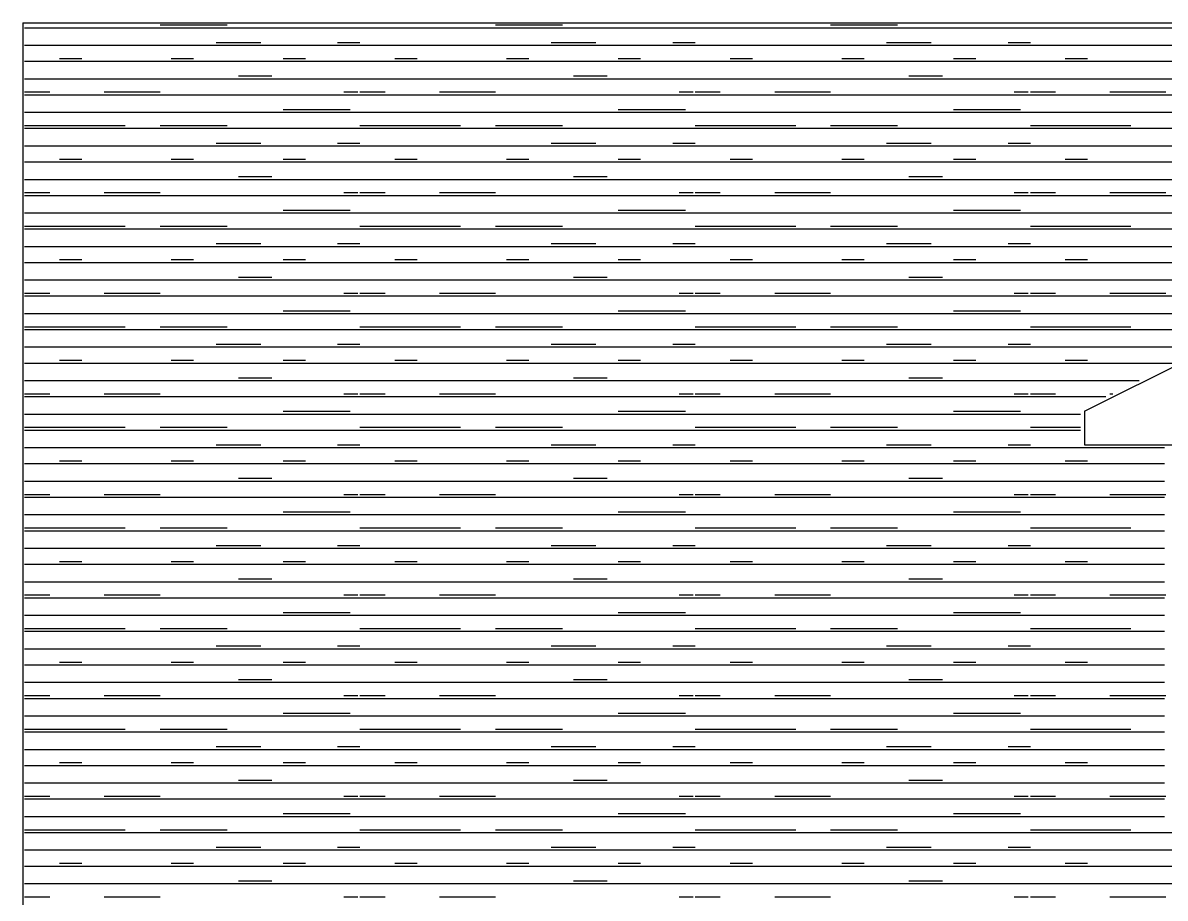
# Model space of a CAD drawing. Extents: x -51 to 454, y 1104 to 1419.
# Drawn here: x -51 to 153.4, y 1262.4 to 1419 of the extents above; entities that cross this region are included whole.
import ezdxf

# ---------------------------------------------------------------- set-up
doc = ezdxf.new("R2010")
doc.units = 0
doc.layers.add('LAYER_15', color=15, linetype='CONTINUOUS')
doc.layers.add('LAYER_2', color=2, linetype='CONTINUOUS')

msp = doc.modelspace()

# ---------------------------------------------------------------- linework, layer by layer
at = {"layer": 'LAYER_15'}
for p, q in [((-50.68, 1418.13), (9.32, 1418.13)), ((-26.43, 1418.63), (-14.43, 1418.63)), ((9.32, 1418.13), (69.32, 1418.13)), ((33.57, 1418.63), (45.57, 1418.63)), ((69.32, 1418.13), (129.32, 1418.13)), ((93.57, 1418.63), (105.57, 1418.63)), ((129.32, 1418.13), (189.32, 1418.13)), ((-50.68, 1415), (9.32, 1415)), ((-16.43, 1415.5), (-8.43, 1415.5)), ((5.32, 1415.5), (9.32, 1415.5)), ((9.32, 1415), (69.32, 1415)), ((43.57, 1415.5), (51.57, 1415.5)), ((65.32, 1415.5), (69.32, 1415.5)), ((69.32, 1415), (129.32, 1415)), ((103.57, 1415.5), (111.57, 1415.5)), ((125.32, 1415.5), (129.32, 1415.5)), ((129.32, 1415), (189.32, 1415)), ((-50.68, 1412.13), (9.32, 1412.13)), ((-44.43, 1412.63), (-40.43, 1412.63)), ((-24.43, 1412.63), (-20.43, 1412.63)), ((-4.43, 1412.63), (-0.43, 1412.63)), ((9.32, 1412.13), (69.32, 1412.13)), ((15.57, 1412.63), (19.57, 1412.63)), ((35.57, 1412.63), (39.57, 1412.63)), ((55.57, 1412.63), (59.57, 1412.63)), ((69.32, 1412.13), (129.32, 1412.13)), ((75.57, 1412.63), (79.57, 1412.63)), ((95.57, 1412.63), (99.57, 1412.63)), ((115.57, 1412.63), (119.57, 1412.63)), ((129.32, 1412.13), (189.32, 1412.13)), ((135.57, 1412.63), (139.57, 1412.63)), ((-50.68, 1409), (9.32, 1409)), ((-12.43, 1409.5), (-6.43, 1409.5)), ((9.32, 1409), (69.32, 1409)), ((47.57, 1409.5), (53.57, 1409.5)), ((69.32, 1409), (129.32, 1409)), ((107.57, 1409.5), (113.57, 1409.5)), ((129.32, 1409), (189.32, 1409)), ((-50.68, 1406.63), (-46.18, 1406.63)), ((-36.43, 1406.63), (-26.43, 1406.63)), ((6.45, 1406.63), (8.95, 1406.63)), ((9.32, 1406.63), (13.82, 1406.63)), ((23.57, 1406.63), (33.57, 1406.63)), ((66.45, 1406.63), (68.95, 1406.63)), ((69.32, 1406.63), (73.82, 1406.63)), ((83.57, 1406.63), (93.57, 1406.63)), ((126.45, 1406.63), (128.95, 1406.63)), ((129.32, 1406.63), (133.82, 1406.63)), ((143.57, 1406.63), (153.57, 1406.63)), ((-50.68, 1406.13), (9.32, 1406.13)), ((9.32, 1406.13), (69.32, 1406.13)), ((69.32, 1406.13), (129.32, 1406.13)), ((129.32, 1406.13), (189.32, 1406.13)), ((-50.68, 1403), (9.32, 1403)), ((-4.43, 1403.5), (7.57, 1403.5)), ((9.32, 1403), (69.32, 1403)), ((55.57, 1403.5), (67.57, 1403.5)), ((69.32, 1403), (129.32, 1403)), ((115.57, 1403.5), (127.57, 1403.5)), ((129.32, 1403), (189.32, 1403)), ((-50.68, 1400.63), (-32.68, 1400.63)), ((-26.43, 1400.63), (-14.43, 1400.63)), ((-26.43, 1400.63), (-14.43, 1400.63)), ((9.32, 1400.63), (27.32, 1400.63)), ((33.57, 1400.63), (45.57, 1400.63)), ((33.57, 1400.63), (45.57, 1400.63)), ((69.32, 1400.63), (87.32, 1400.63)), ((93.57, 1400.63), (105.57, 1400.63)), ((93.57, 1400.63), (105.57, 1400.63)), ((129.32, 1400.63), (147.32, 1400.63)), ((-50.68, 1400.13), (9.32, 1400.13)), ((9.32, 1400.13), (69.32, 1400.13)), ((69.32, 1400.13), (129.32, 1400.13)), ((129.32, 1400.13), (189.32, 1400.13)), ((-50.68, 1397), (9.32, 1397)), ((-16.43, 1397.5), (-8.43, 1397.5)), ((5.32, 1397.5), (9.32, 1397.5)), ((9.32, 1397), (69.32, 1397)), ((43.57, 1397.5), (51.57, 1397.5)), ((65.32, 1397.5), (69.32, 1397.5)), ((69.32, 1397), (129.32, 1397)), ((103.57, 1397.5), (111.57, 1397.5)), ((125.32, 1397.5), (129.32, 1397.5)), ((129.32, 1397), (189.32, 1397)), ((-44.43, 1394.63), (-40.43, 1394.63)), ((-24.43, 1394.63), (-20.43, 1394.63)), ((-4.43, 1394.63), (-0.43, 1394.63)), ((15.57, 1394.63), (19.57, 1394.63)), ((35.57, 1394.63), (39.57, 1394.63)), ((55.57, 1394.63), (59.57, 1394.63)), ((75.57, 1394.63), (79.57, 1394.63)), ((95.57, 1394.63), (99.57, 1394.63)), ((115.57, 1394.63), (119.57, 1394.63)), ((135.57, 1394.63), (139.57, 1394.63)), ((-50.68, 1394.13), (9.32, 1394.13)), ((9.32, 1394.13), (69.32, 1394.13)), ((69.32, 1394.13), (129.32, 1394.13)), ((129.32, 1394.13), (189.32, 1394.13)), ((-50.68, 1391), (9.32, 1391)), ((-12.43, 1391.5), (-6.43, 1391.5)), ((9.32, 1391), (69.32, 1391)), ((47.57, 1391.5), (53.57, 1391.5)), ((69.32, 1391), (129.32, 1391)), ((107.57, 1391.5), (113.57, 1391.5)), ((129.32, 1391), (178.32, 1391)), ((-50.68, 1388.63), (-46.18, 1388.63)), ((-36.43, 1388.63), (-26.43, 1388.63)), ((6.45, 1388.63), (8.95, 1388.63)), ((9.32, 1388.63), (13.82, 1388.63)), ((23.57, 1388.63), (33.57, 1388.63)), ((66.45, 1388.63), (68.95, 1388.63)), ((69.32, 1388.63), (73.82, 1388.63)), ((83.57, 1388.63), (93.57, 1388.63)), ((126.45, 1388.63), (128.95, 1388.63)), ((129.32, 1388.63), (133.82, 1388.63)), ((143.57, 1388.63), (153.57, 1388.63)), ((-50.68, 1388.13), (9.32, 1388.13)), ((9.32, 1388.13), (69.32, 1388.13)), ((69.32, 1388.13), (129.32, 1388.13)), ((129.32, 1388.13), (178.32, 1388.13)), ((-50.68, 1385), (9.32, 1385)), ((-4.43, 1385.5), (7.57, 1385.5)), ((9.32, 1385), (69.32, 1385)), ((55.57, 1385.5), (67.57, 1385.5)), ((69.32, 1385), (129.32, 1385)), ((115.57, 1385.5), (127.57, 1385.5)), ((129.32, 1385), (170.32, 1385)), ((-50.68, 1382.63), (-32.68, 1382.63)), ((-50.68, 1382.13), (9.32, 1382.13)), ((-26.43, 1382.63), (-14.43, 1382.63)), ((-26.43, 1382.63), (-14.43, 1382.63)), ((9.32, 1382.63), (27.32, 1382.63)), ((9.32, 1382.13), (69.32, 1382.13)), ((33.57, 1382.63), (45.57, 1382.63)), ((33.57, 1382.63), (45.57, 1382.63)), ((69.32, 1382.63), (87.32, 1382.63)), ((69.32, 1382.13), (129.32, 1382.13)), ((93.57, 1382.63), (105.57, 1382.63)), ((93.57, 1382.63), (105.57, 1382.63)), ((129.32, 1382.63), (147.32, 1382.63)), ((129.32, 1382.13), (161.82, 1382.13)), ((-50.68, 1379), (9.32, 1379)), ((-16.43, 1379.5), (-8.43, 1379.5)), ((5.32, 1379.5), (9.32, 1379.5)), ((9.32, 1379), (69.32, 1379)), ((43.57, 1379.5), (51.57, 1379.5)), ((65.32, 1379.5), (69.32, 1379.5)), ((69.32, 1379), (129.32, 1379)), ((103.57, 1379.5), (111.57, 1379.5)), ((125.32, 1379.5), (129.32, 1379.5)), ((129.32, 1379), (161.82, 1379)), ((-50.68, 1376.13), (9.32, 1376.13)), ((-44.43, 1376.63), (-40.43, 1376.63)), ((-24.43, 1376.63), (-20.43, 1376.63)), ((-4.43, 1376.63), (-0.43, 1376.63)), ((9.32, 1376.13), (69.32, 1376.13)), ((15.57, 1376.63), (19.57, 1376.63)), ((35.57, 1376.63), (39.57, 1376.63)), ((55.57, 1376.63), (59.57, 1376.63)), ((69.32, 1376.13), (129.32, 1376.13)), ((75.57, 1376.63), (79.57, 1376.63)), ((95.57, 1376.63), (99.57, 1376.63)), ((115.57, 1376.63), (119.57, 1376.63)), ((129.32, 1376.13), (170.32, 1376.13)), ((135.57, 1376.63), (139.57, 1376.63)), ((-50.68, 1373), (9.32, 1373)), ((-12.43, 1373.5), (-6.43, 1373.5)), ((9.32, 1373), (69.32, 1373)), ((47.57, 1373.5), (53.57, 1373.5)), ((69.32, 1373), (129.32, 1373)), ((107.57, 1373.5), (113.57, 1373.5)), ((129.32, 1373), (184.82, 1373)), ((-50.68, 1370.63), (-46.18, 1370.63)), ((-50.68, 1370.13), (9.32, 1370.13)), ((-36.43, 1370.63), (-26.43, 1370.63)), ((6.45, 1370.63), (8.95, 1370.63)), ((9.32, 1370.63), (13.82, 1370.63)), ((9.32, 1370.13), (69.32, 1370.13)), ((23.57, 1370.63), (33.57, 1370.63)), ((66.45, 1370.63), (68.95, 1370.63)), ((69.32, 1370.63), (73.82, 1370.63)), ((69.32, 1370.13), (129.32, 1370.13)), ((83.57, 1370.63), (93.57, 1370.63)), ((126.45, 1370.63), (128.95, 1370.63)), ((129.32, 1370.63), (133.82, 1370.63)), ((129.32, 1370.13), (178.82, 1370.13)), ((143.57, 1370.63), (153.57, 1370.63)), ((-50.68, 1367), (9.32, 1367)), ((-4.43, 1367.5), (7.57, 1367.5)), ((9.32, 1367), (69.32, 1367)), ((55.57, 1367.5), (67.57, 1367.5)), ((69.32, 1367), (129.32, 1367)), ((115.57, 1367.5), (127.57, 1367.5)), ((129.32, 1367), (172.82, 1367)), ((-50.68, 1364.63), (-32.68, 1364.63)), ((-50.68, 1364.13), (9.32, 1364.13)), ((-26.43, 1364.63), (-14.43, 1364.63)), ((-26.43, 1364.63), (-14.43, 1364.63)), ((9.32, 1364.63), (27.32, 1364.63)), ((9.32, 1364.13), (69.32, 1364.13)), ((33.57, 1364.63), (45.57, 1364.63)), ((33.57, 1364.63), (45.57, 1364.63)), ((69.32, 1364.63), (87.32, 1364.63)), ((69.32, 1364.13), (129.32, 1364.13)), ((93.57, 1364.63), (105.57, 1364.63)), ((93.57, 1364.63), (105.57, 1364.63)), ((129.32, 1364.63), (147.32, 1364.63)), ((129.32, 1364.13), (166.82, 1364.13)), ((-50.68, 1361), (9.32, 1361)), ((-16.43, 1361.5), (-8.43, 1361.5)), ((5.32, 1361.5), (9.32, 1361.5)), ((9.32, 1361), (69.32, 1361)), ((43.57, 1361.5), (51.57, 1361.5)), ((65.32, 1361.5), (69.32, 1361.5)), ((69.32, 1361), (129.32, 1361)), ((103.57, 1361.5), (111.57, 1361.5)), ((125.32, 1361.5), (129.32, 1361.5)), ((129.32, 1361), (160.82, 1361)), ((-50.68, 1358.13), (9.32, 1358.13)), ((-44.43, 1358.63), (-40.43, 1358.63)), ((-24.43, 1358.63), (-20.43, 1358.63)), ((-4.43, 1358.63), (-0.43, 1358.63)), ((9.32, 1358.13), (69.32, 1358.13)), ((15.57, 1358.63), (19.57, 1358.63)), ((35.57, 1358.63), (39.57, 1358.63)), ((55.57, 1358.63), (59.57, 1358.63)), ((69.32, 1358.13), (129.32, 1358.13)), ((75.57, 1358.63), (79.57, 1358.63)), ((95.57, 1358.63), (99.57, 1358.63)), ((115.57, 1358.63), (119.57, 1358.63)), ((129.32, 1358.13), (154.82, 1358.13)), ((135.57, 1358.63), (139.57, 1358.63)), ((-12.43, 1355.5), (-6.43, 1355.5)), ((47.57, 1355.5), (53.57, 1355.5)), ((107.57, 1355.5), (113.57, 1355.5)), ((-50.68, 1355), (9.32, 1355)), ((9.32, 1355), (69.32, 1355)), ((69.32, 1355), (129.32, 1355)), ((129.32, 1355), (148.82, 1355)), ((-50.68, 1352.63), (-46.18, 1352.63)), ((-50.68, 1352.13), (9.32, 1352.13)), ((-36.43, 1352.63), (-26.43, 1352.63)), ((6.45, 1352.63), (8.95, 1352.63)), ((9.32, 1352.63), (13.82, 1352.63)), ((9.32, 1352.13), (69.32, 1352.13)), ((23.57, 1352.63), (33.57, 1352.63)), ((66.45, 1352.63), (68.95, 1352.63)), ((69.32, 1352.63), (73.82, 1352.63)), ((69.32, 1352.13), (129.32, 1352.13)), ((83.57, 1352.63), (93.57, 1352.63)), ((126.45, 1352.63), (128.95, 1352.63)), ((129.32, 1352.63), (133.82, 1352.63)), ((129.32, 1352.13), (142.82, 1352.13)), ((143.57, 1352.63), (144.07, 1352.63)), ((-4.43, 1349.5), (7.57, 1349.5)), ((55.57, 1349.5), (67.57, 1349.5)), ((115.57, 1349.5), (127.57, 1349.5)), ((-50.68, 1349), (9.32, 1349)), ((9.32, 1349), (69.32, 1349)), ((69.32, 1349), (129.32, 1349)), ((129.32, 1349), (138.32, 1349)), ((-50.68, 1346.63), (-32.68, 1346.63)), ((-50.68, 1346.13), (9.32, 1346.13)), ((-26.43, 1346.63), (-14.43, 1346.63)), ((-26.43, 1346.63), (-14.43, 1346.63)), ((9.32, 1346.63), (27.32, 1346.63)), ((9.32, 1346.13), (69.32, 1346.13)), ((33.57, 1346.63), (45.57, 1346.63)), ((33.57, 1346.63), (45.57, 1346.63)), ((69.32, 1346.63), (87.32, 1346.63)), ((69.32, 1346.13), (129.32, 1346.13)), ((93.57, 1346.63), (105.57, 1346.63)), ((93.57, 1346.63), (105.57, 1346.63)), ((129.32, 1346.63), (138.32, 1346.63)), ((129.32, 1346.13), (138.32, 1346.13)), ((-16.43, 1343.5), (-8.43, 1343.5)), ((5.32, 1343.5), (9.32, 1343.5)), ((43.57, 1343.5), (51.57, 1343.5)), ((65.32, 1343.5), (69.32, 1343.5)), ((103.57, 1343.5), (111.57, 1343.5)), ((125.32, 1343.5), (129.32, 1343.5)), ((-50.68, 1343), (9.32, 1343)), ((9.32, 1343), (69.32, 1343)), ((69.32, 1343), (129.32, 1343)), ((129.32, 1343), (153.32, 1343)), ((-50.68, 1340.13), (9.32, 1340.13)), ((-44.43, 1340.63), (-40.43, 1340.63)), ((-24.43, 1340.63), (-20.43, 1340.63)), ((-4.43, 1340.63), (-0.43, 1340.63)), ((9.32, 1340.13), (69.32, 1340.13)), ((15.57, 1340.63), (19.57, 1340.63)), ((35.57, 1340.63), (39.57, 1340.63)), ((55.57, 1340.63), (59.57, 1340.63)), ((69.32, 1340.13), (129.32, 1340.13)), ((75.57, 1340.63), (79.57, 1340.63)), ((95.57, 1340.63), (99.57, 1340.63)), ((115.57, 1340.63), (119.57, 1340.63)), ((129.32, 1340.13), (153.32, 1340.13)), ((135.57, 1340.63), (139.57, 1340.63)), ((-12.43, 1337.5), (-6.43, 1337.5)), ((47.57, 1337.5), (53.57, 1337.5)), ((107.57, 1337.5), (113.57, 1337.5)), ((-50.68, 1337), (9.32, 1337)), ((9.32, 1337), (69.32, 1337)), ((69.32, 1337), (129.32, 1337)), ((129.32, 1337), (153.32, 1337)), ((-50.68, 1334.63), (-46.18, 1334.63)), ((-50.68, 1334.13), (9.32, 1334.13)), ((-36.43, 1334.63), (-26.43, 1334.63)), ((6.45, 1334.63), (8.95, 1334.63)), ((9.32, 1334.63), (13.82, 1334.63)), ((9.32, 1334.13), (69.32, 1334.13)), ((23.57, 1334.63), (33.57, 1334.63)), ((66.45, 1334.63), (68.95, 1334.63)), ((69.32, 1334.63), (73.82, 1334.63)), ((69.32, 1334.13), (129.32, 1334.13)), ((83.57, 1334.63), (93.57, 1334.63)), ((126.45, 1334.63), (128.95, 1334.63)), ((129.32, 1334.63), (133.82, 1334.63)), ((129.32, 1334.13), (153.32, 1334.13)), ((143.57, 1334.63), (153.57, 1334.63)), ((-50.68, 1331), (9.32, 1331)), ((-4.43, 1331.5), (7.57, 1331.5)), ((9.32, 1331), (69.32, 1331)), ((55.57, 1331.5), (67.57, 1331.5)), ((69.32, 1331), (129.32, 1331)), ((115.57, 1331.5), (127.57, 1331.5)), ((129.32, 1331), (153.32, 1331)), ((-50.68, 1328.63), (-32.68, 1328.63)), ((-50.68, 1328.13), (9.32, 1328.13)), ((-26.43, 1328.63), (-14.43, 1328.63)), ((-26.43, 1328.63), (-14.43, 1328.63)), ((9.32, 1328.63), (27.32, 1328.63)), ((9.32, 1328.13), (69.32, 1328.13)), ((33.57, 1328.63), (45.57, 1328.63)), ((33.57, 1328.63), (45.57, 1328.63)), ((69.32, 1328.63), (87.32, 1328.63)), ((69.32, 1328.13), (129.32, 1328.13)), ((93.57, 1328.63), (105.57, 1328.63)), ((93.57, 1328.63), (105.57, 1328.63)), ((129.32, 1328.63), (147.32, 1328.63)), ((129.32, 1328.13), (153.32, 1328.13)), ((-50.68, 1325), (9.32, 1325)), ((-16.43, 1325.5), (-8.43, 1325.5)), ((5.32, 1325.5), (9.32, 1325.5)), ((9.32, 1325), (69.32, 1325)), ((43.57, 1325.5), (51.57, 1325.5)), ((65.32, 1325.5), (69.32, 1325.5)), ((69.32, 1325), (129.32, 1325)), ((103.57, 1325.5), (111.57, 1325.5)), ((125.32, 1325.5), (129.32, 1325.5)), ((129.32, 1325), (153.32, 1325)), ((-50.68, 1322.13), (9.32, 1322.13)), ((-44.43, 1322.63), (-40.43, 1322.63)), ((-24.43, 1322.63), (-20.43, 1322.63)), ((-4.43, 1322.63), (-0.43, 1322.63)), ((9.32, 1322.13), (69.32, 1322.13)), ((15.57, 1322.63), (19.57, 1322.63)), ((35.57, 1322.63), (39.57, 1322.63)), ((55.57, 1322.63), (59.57, 1322.63)), ((69.32, 1322.13), (129.32, 1322.13)), ((75.57, 1322.63), (79.57, 1322.63)), ((95.57, 1322.63), (99.57, 1322.63)), ((115.57, 1322.63), (119.57, 1322.63)), ((129.32, 1322.13), (153.32, 1322.13)), ((135.57, 1322.63), (139.57, 1322.63)), ((-50.68, 1319), (9.32, 1319)), ((-12.43, 1319.5), (-6.43, 1319.5)), ((9.32, 1319), (69.32, 1319)), ((47.57, 1319.5), (53.57, 1319.5)), ((69.32, 1319), (129.32, 1319)), ((107.57, 1319.5), (113.57, 1319.5)), ((129.32, 1319), (153.32, 1319)), ((-50.68, 1316.63), (-46.18, 1316.63)), ((-50.68, 1316.13), (9.32, 1316.13)), ((-36.43, 1316.63), (-26.43, 1316.63)), ((6.45, 1316.63), (8.95, 1316.63)), ((9.32, 1316.63), (13.82, 1316.63)), ((9.32, 1316.13), (69.32, 1316.13)), ((23.57, 1316.63), (33.57, 1316.63)), ((66.45, 1316.63), (68.95, 1316.63)), ((69.32, 1316.63), (73.82, 1316.63)), ((69.32, 1316.13), (129.32, 1316.13)), ((83.57, 1316.63), (93.57, 1316.63)), ((126.45, 1316.63), (128.95, 1316.63)), ((129.32, 1316.63), (133.82, 1316.63)), ((129.32, 1316.13), (153.32, 1316.13)), ((143.57, 1316.63), (153.57, 1316.63)), ((-50.68, 1313), (9.32, 1313)), ((-4.43, 1313.5), (7.57, 1313.5)), ((9.32, 1313), (69.32, 1313)), ((55.57, 1313.5), (67.57, 1313.5)), ((69.32, 1313), (129.32, 1313)), ((115.57, 1313.5), (127.57, 1313.5)), ((129.32, 1313), (153.32, 1313)), ((-50.68, 1310.63), (-32.68, 1310.63)), ((-26.43, 1310.63), (-14.43, 1310.63)), ((-26.43, 1310.63), (-14.43, 1310.63)), ((9.32, 1310.63), (27.32, 1310.63)), ((33.57, 1310.63), (45.57, 1310.63)), ((33.57, 1310.63), (45.57, 1310.63)), ((69.32, 1310.63), (87.32, 1310.63)), ((93.57, 1310.63), (105.57, 1310.63)), ((93.57, 1310.63), (105.57, 1310.63)), ((129.32, 1310.63), (147.32, 1310.63)), ((-50.68, 1310.13), (9.32, 1310.13)), ((9.32, 1310.13), (69.32, 1310.13)), ((69.32, 1310.13), (129.32, 1310.13)), ((129.32, 1310.13), (153.32, 1310.13)), ((-50.68, 1307), (9.32, 1307)), ((-16.43, 1307.5), (-8.43, 1307.5)), ((5.32, 1307.5), (9.32, 1307.5)), ((9.32, 1307), (69.32, 1307)), ((43.57, 1307.5), (51.57, 1307.5)), ((65.32, 1307.5), (69.32, 1307.5)), ((69.32, 1307), (129.32, 1307)), ((103.57, 1307.5), (111.57, 1307.5)), ((125.32, 1307.5), (129.32, 1307.5)), ((129.32, 1307), (153.32, 1307)), ((-44.43, 1304.63), (-40.43, 1304.63)), ((-24.43, 1304.63), (-20.43, 1304.63)), ((-4.43, 1304.63), (-0.43, 1304.63)), ((15.57, 1304.63), (19.57, 1304.63)), ((35.57, 1304.63), (39.57, 1304.63)), ((55.57, 1304.63), (59.57, 1304.63)), ((75.57, 1304.63), (79.57, 1304.63)), ((95.57, 1304.63), (99.57, 1304.63)), ((115.57, 1304.63), (119.57, 1304.63)), ((135.57, 1304.63), (139.57, 1304.63)), ((-50.68, 1304.13), (9.32, 1304.13)), ((9.32, 1304.13), (69.32, 1304.13)), ((69.32, 1304.13), (129.32, 1304.13)), ((129.32, 1304.13), (153.32, 1304.13)), ((-50.68, 1301), (9.32, 1301)), ((-12.43, 1301.5), (-6.43, 1301.5)), ((9.32, 1301), (69.32, 1301)), ((47.57, 1301.5), (53.57, 1301.5)), ((69.32, 1301), (129.32, 1301)), ((107.57, 1301.5), (113.57, 1301.5)), ((129.32, 1301), (153.32, 1301)), ((-50.68, 1298.63), (-46.18, 1298.63)), ((-36.43, 1298.63), (-26.43, 1298.63)), ((6.45, 1298.63), (8.95, 1298.63)), ((9.32, 1298.63), (13.82, 1298.63)), ((23.57, 1298.63), (33.57, 1298.63)), ((66.45, 1298.63), (68.95, 1298.63)), ((69.32, 1298.63), (73.82, 1298.63)), ((83.57, 1298.63), (93.57, 1298.63)), ((126.45, 1298.63), (128.95, 1298.63)), ((129.32, 1298.63), (133.82, 1298.63)), ((143.57, 1298.63), (153.57, 1298.63)), ((-50.68, 1298.13), (9.32, 1298.13)), ((9.32, 1298.13), (69.32, 1298.13)), ((69.32, 1298.13), (129.32, 1298.13)), ((129.32, 1298.13), (153.32, 1298.13)), ((-50.68, 1295), (9.32, 1295)), ((-4.43, 1295.5), (7.57, 1295.5)), ((9.32, 1295), (69.32, 1295)), ((55.57, 1295.5), (67.57, 1295.5)), ((69.32, 1295), (129.32, 1295)), ((115.57, 1295.5), (127.57, 1295.5)), ((129.32, 1295), (153.32, 1295)), ((-50.68, 1292.63), (-32.68, 1292.63)), ((-50.68, 1292.13), (9.32, 1292.13)), ((-26.43, 1292.63), (-14.43, 1292.63)), ((-26.43, 1292.63), (-14.43, 1292.63)), ((9.32, 1292.63), (27.32, 1292.63)), ((9.32, 1292.13), (69.32, 1292.13)), ((33.57, 1292.63), (45.57, 1292.63)), ((33.57, 1292.63), (45.57, 1292.63)), ((69.32, 1292.63), (87.32, 1292.63)), ((69.32, 1292.13), (129.32, 1292.13)), ((93.57, 1292.63), (105.57, 1292.63)), ((93.57, 1292.63), (105.57, 1292.63)), ((129.32, 1292.63), (147.32, 1292.63)), ((129.32, 1292.13), (153.32, 1292.13)), ((-50.68, 1289), (9.32, 1289)), ((-16.43, 1289.5), (-8.43, 1289.5)), ((5.32, 1289.5), (9.32, 1289.5)), ((9.32, 1289), (69.32, 1289)), ((43.57, 1289.5), (51.57, 1289.5)), ((65.32, 1289.5), (69.32, 1289.5)), ((69.32, 1289), (129.32, 1289)), ((103.57, 1289.5), (111.57, 1289.5)), ((125.32, 1289.5), (129.32, 1289.5)), ((129.32, 1289), (153.32, 1289)), ((-50.68, 1286.13), (9.32, 1286.13)), ((-44.43, 1286.63), (-40.43, 1286.63)), ((-24.43, 1286.63), (-20.43, 1286.63)), ((-4.43, 1286.63), (-0.43, 1286.63)), ((9.32, 1286.13), (69.32, 1286.13)), ((15.57, 1286.63), (19.57, 1286.63)), ((35.57, 1286.63), (39.57, 1286.63)), ((55.57, 1286.63), (59.57, 1286.63)), ((69.32, 1286.13), (129.32, 1286.13)), ((75.57, 1286.63), (79.57, 1286.63)), ((95.57, 1286.63), (99.57, 1286.63)), ((115.57, 1286.63), (119.57, 1286.63)), ((129.32, 1286.13), (153.32, 1286.13)), ((135.57, 1286.63), (139.57, 1286.63)), ((-50.68, 1283), (9.32, 1283)), ((-12.43, 1283.5), (-6.43, 1283.5)), ((9.32, 1283), (69.32, 1283)), ((47.57, 1283.5), (53.57, 1283.5)), ((69.32, 1283), (129.32, 1283)), ((107.57, 1283.5), (113.57, 1283.5)), ((129.32, 1283), (153.32, 1283)), ((-50.68, 1280.63), (-46.18, 1280.63)), ((-50.68, 1280.13), (9.32, 1280.13)), ((-36.43, 1280.63), (-26.43, 1280.63)), ((6.45, 1280.63), (8.95, 1280.63)), ((9.32, 1280.63), (13.82, 1280.63)), ((9.32, 1280.13), (69.32, 1280.13)), ((23.57, 1280.63), (33.57, 1280.63)), ((66.45, 1280.63), (68.95, 1280.63)), ((69.32, 1280.63), (73.82, 1280.63)), ((69.32, 1280.13), (129.32, 1280.13)), ((83.57, 1280.63), (93.57, 1280.63)), ((126.45, 1280.63), (128.95, 1280.63)), ((129.32, 1280.63), (133.82, 1280.63)), ((129.32, 1280.13), (153.32, 1280.13)), ((143.57, 1280.63), (153.57, 1280.63)), ((-50.68, 1277), (9.32, 1277)), ((-4.43, 1277.5), (7.57, 1277.5)), ((9.32, 1277), (69.32, 1277)), ((55.57, 1277.5), (67.57, 1277.5)), ((69.32, 1277), (129.32, 1277)), ((115.57, 1277.5), (127.57, 1277.5)), ((129.32, 1277), (153.32, 1277)), ((-50.68, 1274.63), (-32.68, 1274.63)), ((-50.68, 1274.13), (9.32, 1274.13)), ((-26.43, 1274.63), (-14.43, 1274.63)), ((-26.43, 1274.63), (-14.43, 1274.63)), ((9.32, 1274.63), (27.32, 1274.63)), ((9.32, 1274.13), (69.32, 1274.13)), ((33.57, 1274.63), (45.57, 1274.63)), ((33.57, 1274.63), (45.57, 1274.63)), ((69.32, 1274.63), (87.32, 1274.63)), ((69.32, 1274.13), (129.32, 1274.13)), ((93.57, 1274.63), (105.57, 1274.63)), ((93.57, 1274.63), (105.57, 1274.63)), ((129.32, 1274.63), (147.32, 1274.63)), ((129.32, 1274.13), (189.32, 1274.13)), ((-50.68, 1271), (9.32, 1271)), ((-16.43, 1271.5), (-8.43, 1271.5)), ((5.32, 1271.5), (9.32, 1271.5)), ((9.32, 1271), (69.32, 1271)), ((43.57, 1271.5), (51.57, 1271.5)), ((65.32, 1271.5), (69.32, 1271.5)), ((69.32, 1271), (129.32, 1271)), ((103.57, 1271.5), (111.57, 1271.5)), ((125.32, 1271.5), (129.32, 1271.5)), ((129.32, 1271), (189.32, 1271)), ((-50.68, 1268.13), (9.32, 1268.13)), ((-44.43, 1268.63), (-40.43, 1268.63)), ((-24.43, 1268.63), (-20.43, 1268.63)), ((-4.43, 1268.63), (-0.43, 1268.63)), ((9.32, 1268.13), (69.32, 1268.13)), ((15.57, 1268.63), (19.57, 1268.63)), ((35.57, 1268.63), (39.57, 1268.63)), ((55.57, 1268.63), (59.57, 1268.63)), ((69.32, 1268.13), (129.32, 1268.13)), ((75.57, 1268.63), (79.57, 1268.63)), ((95.57, 1268.63), (99.57, 1268.63)), ((115.57, 1268.63), (119.57, 1268.63)), ((129.32, 1268.13), (189.32, 1268.13)), ((135.57, 1268.63), (139.57, 1268.63)), ((-50.68, 1265), (9.32, 1265)), ((-12.43, 1265.5), (-6.43, 1265.5)), ((9.32, 1265), (69.32, 1265)), ((47.57, 1265.5), (53.57, 1265.5)), ((69.32, 1265), (129.32, 1265)), ((107.57, 1265.5), (113.57, 1265.5)), ((129.32, 1265), (189.32, 1265)), ((-50.68, 1262.63), (-46.18, 1262.63)), ((-36.43, 1262.63), (-26.43, 1262.63)), ((6.45, 1262.63), (8.95, 1262.63)), ((9.32, 1262.63), (13.82, 1262.63)), ((23.57, 1262.63), (33.57, 1262.63)), ((66.45, 1262.63), (68.95, 1262.63)), ((69.32, 1262.63), (73.82, 1262.63)), ((83.57, 1262.63), (93.57, 1262.63)), ((126.45, 1262.63), (128.95, 1262.63)), ((129.32, 1262.63), (133.82, 1262.63)), ((143.57, 1262.63), (153.57, 1262.63))]:
    msp.add_line(p, q, dxfattribs=at)
at = {"layer": 'LAYER_2'}
for p, q in [((-51, 1419), (-51, 1259)), ((-51, 1419), (415, 1419)), ((139, 1349.5), (232.75, 1396.38)), ((139, 1349.5), (139, 1349.5)), ((139, 1349.5), (139, 1343.5)), ((139, 1349.5), (139, 1343.5)), ((139, 1348), (139, 1348)), ((139, 1343.5), (155, 1343.5)), ((139, 1343.5), (139, 1343.5))]:
    msp.add_line(p, q, dxfattribs=at)

doc.saveas('drawing.dxf')
